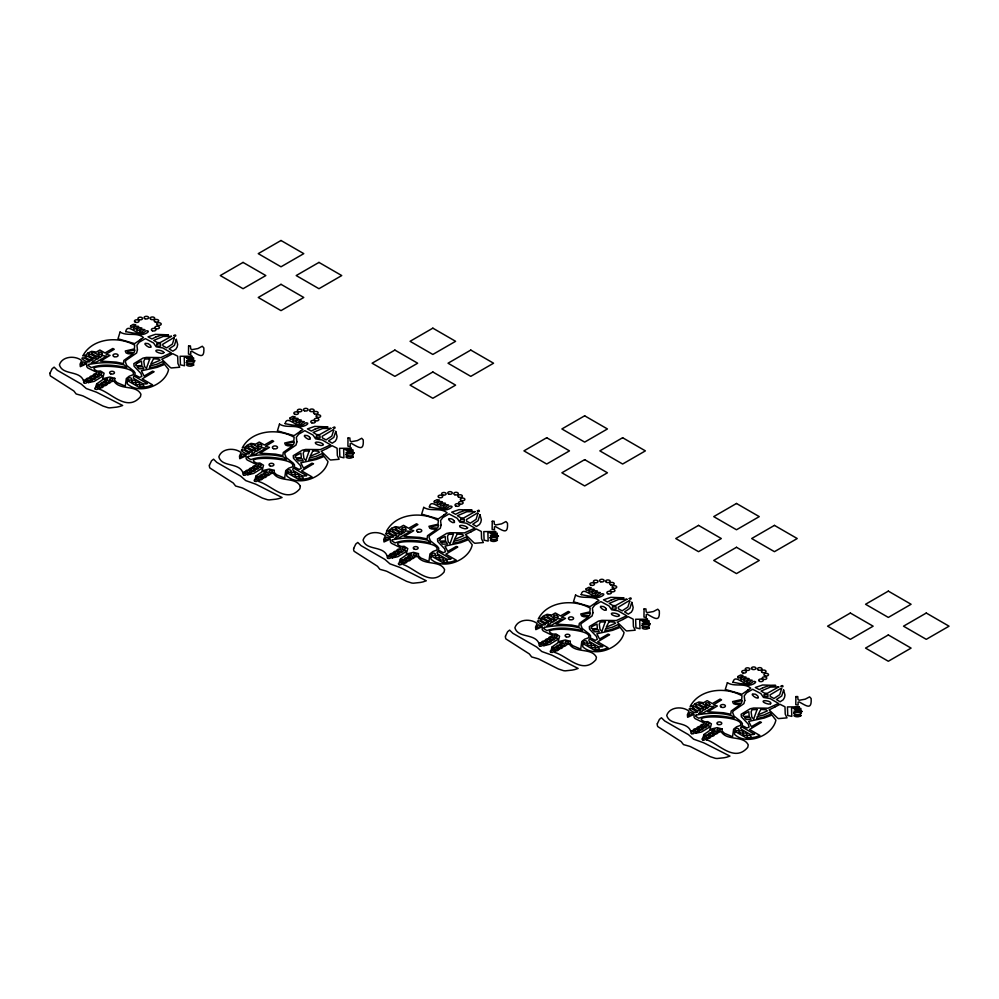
<?xml version="1.0" encoding="UTF-8"?>
<svg xmlns="http://www.w3.org/2000/svg" width="999" height="999" viewBox="0 0 999 999"><rect width="100%" height="100%" fill="white"/><g stroke="black" fill="none" stroke-linecap="round" stroke-linejoin="round"><path stroke-width="1.5" d="M390.01 530.169L386.476 531.243C395.729 513.374 422.003 511.126 438.361 520.504L438.037 524.213L428.933 526.298L429.782 528.246L431.768 529.033L436.625 529.27L427.497 535.751L427.072 538.898L419.83 537.425L404.158 536.438L413.686 530.694L409.765 529.532L417.919 524.587L416.496 523.763L408.653 528.284L403.521 525.312L399.925 527.397L395.267 526.66L391.67 528.321M245.766 446.903L242.233 447.977C251.498 430.094 277.772 427.847 294.118 437.237L293.806 440.946L284.69 443.019L285.539 444.98L287.537 445.754L292.395 446.004L283.266 452.485L282.842 455.631L275.587 454.145L259.915 453.171L269.443 447.427L265.534 446.266L273.689 441.308L272.252 440.484L264.423 445.005L259.278 442.045L255.682 444.118L251.024 443.381L247.44 445.054A7.043 4.058 0 0 0 246.254 446.078L246.216 446.153A7.418 4.283 0 0 0 245.766 446.903M88.424 382.617L88.474 382.455A3.197 1.848 0 0 0 88.349 381.63A3.222 1.861 0 0 0 92.208 379.47A3.222 1.861 0 0 0 95.966 377.272A3.222 1.861 0 0 0 99.425 375.874L100.075 375.062L102.085 375.374L101.661 376.835L94.256 381.356L88.424 382.617A3.259 1.886 0 0 0 88.349 381.63M392.07 557.929L392.132 557.767A3.197 1.848 0 0 0 392.008 556.955A3.222 1.861 0 0 0 395.866 554.782A3.222 1.861 0 0 0 399.612 552.584A3.222 1.861 0 0 0 403.084 551.186L403.733 550.374L405.744 550.686L405.319 552.147L397.914 556.668L392.07 557.929A3.259 1.886 0 0 0 392.008 556.955M695.729 733.241L695.779 733.079A3.197 1.848 0 0 0 695.666 732.267A3.222 1.861 0 0 0 699.512 730.094A3.222 1.861 0 0 0 703.271 727.896A3.222 1.861 0 0 0 706.73 726.498L707.379 725.686L709.402 725.998L708.978 727.459L701.56 731.992L695.729 733.241A3.259 1.886 0 0 0 695.666 732.267M709.814 704.582C709.165 700.973 702.135 703.633 707.442 704.957M99.675 388.186L99.563 387.899A3.222 1.861 0 0 0 103.409 385.739A3.222 1.861 0 0 0 107.168 383.529A3.222 1.861 0 0 0 110.727 381.818L113.836 381.056C119.93 390.746 136.014 384.365 140.946 394.255L140.422 396.765C127.21 412.237 111.576 393.194 99.438 389.21M706.98 738.81L706.867 738.523A3.222 1.861 0 0 0 710.726 736.363A3.222 1.861 0 0 0 714.472 734.165A3.222 1.861 0 0 0 718.031 732.442L721.153 731.68C727.235 741.37 743.318 734.989 748.251 744.879L747.727 747.389C734.515 762.874 718.88 743.818 706.743 739.834M102.46 354.008C101.798 350.224 94.868 353.084 100.125 354.333M557.942 616.982C556.967 613.186 550.362 615.983 555.606 617.307A1.798 1.036 0 0 0 558.029 617.007M140.31 339.61L140.959 339.21M299.725 431.655L300.374 431.243M443.968 514.922L444.617 514.522M595.791 602.584L596.44 602.185M747.614 690.234L748.263 689.834M88.012 353.009L91.608 351.348L96.266 352.085L99.863 350L105.007 352.972L112.837 348.451L114.261 349.275L106.106 354.22L110.027 355.382L100.499 361.126L116.171 362.1L123.426 363.586L123.851 360.439L132.979 353.958L128.109 353.721L126.124 352.934L125.275 350.986L134.378 348.901L134.703 345.192C118.344 335.814 92.07 338.062 82.817 355.931L86.351 354.857A7.418 4.283 0 0 1 86.801 354.121L86.851 354.046A7.043 4.058 0 0 1 87.962 352.984M695.329 703.633L698.913 701.972L703.571 702.709L707.18 700.624L712.312 703.596L720.142 699.075L721.578 699.899L713.423 704.844L717.332 706.006L707.804 711.75L723.476 712.737L730.731 714.21L731.156 711.063L740.284 704.582L735.426 704.345L733.428 703.558L732.579 701.61L741.695 699.525L742.007 695.816C725.661 686.438 699.387 688.686 690.122 706.555L693.656 705.494A7.418 4.283 0 0 1 694.105 704.745L694.155 704.67A7.043 4.058 0 0 1 695.267 703.608M770.604 703.746C772.851 701.136 760.739 699.225 763.498 702.172A18.194 10.502 0 0 0 765.971 703.383L768.381 704.045A3.022 1.748 0 0 0 770.604 703.746M247.764 474.812L253.671 473.401L261.089 468.881L261.513 467.407L259.49 467.107L258.841 467.919A3.222 1.861 0 0 1 255.382 469.305A3.222 1.861 0 0 1 251.623 471.516A3.222 1.861 0 0 1 247.764 473.676A3.197 1.848 0 0 1 247.764 474.812A3.259 1.886 0 0 0 247.777 473.676M543.818 645.741L549.737 644.33L557.142 639.81L557.567 638.336L555.556 638.036L554.907 638.848A3.222 1.861 0 0 1 551.448 640.247A3.222 1.861 0 0 1 547.689 642.444A3.222 1.861 0 0 1 543.831 644.605A3.259 1.886 0 0 1 543.831 645.741A3.197 1.848 0 0 0 543.831 644.605M89.173 354.133L88.549 354.258A1.336 0.774 0 0 0 88.412 354.732L89.735 356.069A31.631 18.257 0 0 0 92.657 357.792L93.244 358.079M242.183 449.875L241.458 450.099A1.336 0.774 0 0 0 241.421 450.474L242.745 451.81A31.631 18.257 0 0 0 245.654 453.534L246.241 453.821M541.371 618.993L540.709 619.155A1.336 0.774 0 0 0 540.609 619.592L541.933 620.941A31.631 18.257 0 0 0 544.842 622.664L545.429 622.951M699.687 702.909L698.975 703.134A1.336 0.774 0 0 0 698.925 703.496L700.249 704.844A31.631 18.257 0 0 0 703.171 706.568L703.758 706.855M386.413 533.141L385.751 533.304A1.336 0.774 0 0 0 385.651 533.741L386.975 535.089A31.631 18.257 0 0 0 389.897 536.813L390.484 537.1M547.864 615.247L547.165 615.446A1.336 0.774 0 0 0 547.102 615.846L548.426 617.195A31.631 18.257 0 0 0 551.336 618.918L551.923 619.193M690.072 708.453L689.372 708.653A1.336 0.774 0 0 0 689.31 709.053M85.714 380.357L85.464 380.344A3.209 1.848 0 0 0 83.529 380.631C79.421 370.042 62.5 375.574 59.416 364.797C62.275 356.044 75.237 355.382 81.656 360.514L80.07 364.123L80.332 366.67L86.738 363.698L86.738 366.633L87.8 367.969L97.003 372.44L96.329 373.564A3.222 1.861 0 0 0 93.144 375.799A3.222 1.861 0 0 0 89.635 377.997A3.222 1.861 0 0 0 85.976 380.382L85.714 380.357A3.259 1.886 0 0 0 83.479 380.619M245.105 472.377A3.259 1.886 0 0 0 242.894 472.652C238.848 462.05 221.89 467.619 218.843 456.83C221.691 448.076 234.665 447.427 241.071 452.559L239.485 456.168L239.748 458.716L246.154 455.731L246.154 458.666L247.215 460.015L256.431 464.473L255.744 465.596A3.222 1.861 0 0 0 252.56 467.832A3.222 1.861 0 0 0 249.063 470.029A3.222 1.861 0 0 0 245.392 472.427L244.88 472.377A3.197 1.848 0 0 0 242.994 472.689M541.196 643.319L540.946 643.306A3.197 1.848 0 0 0 539.06 643.618C534.902 633.029 518.006 638.548 514.897 627.759C517.757 619.005 530.719 618.356 537.137 623.488L535.551 627.097L535.814 629.645L542.22 626.66L542.22 629.595L543.281 630.943L552.484 635.401L551.81 636.525A3.222 1.861 0 0 0 548.626 638.761A3.222 1.861 0 0 0 545.117 640.958A3.222 1.861 0 0 0 541.458 643.356L541.196 643.319A3.259 1.886 0 0 0 538.961 643.581M96.728 356.318L96.766 356.331A3.084 1.786 0 0 1 97.103 356.443L99.625 356.144L94.78 352.697M93.519 358.166L93.556 358.179A3.084 1.786 0 0 1 93.894 358.291L96.428 357.992L91.583 354.545M90.235 360.065L90.272 360.077A3.084 1.786 0 0 1 90.609 360.189M87.113 361.875L87.15 361.875A3.084 1.786 0 0 1 87.487 362L90.01 361.688L85.052 358.304M256.144 448.351L256.181 448.364A3.084 1.786 0 0 1 256.518 448.489L259.053 448.176L254.208 444.73M252.947 450.212L252.984 450.212A3.084 1.786 0 0 1 253.309 450.337L255.844 450.025L250.999 446.578A7.155 4.133 0 0 0 248.601 446.128L247.902 446.366A1.336 0.774 0 0 0 247.839 446.765L249.151 448.114A31.631 18.257 0 0 0 252.073 449.837L252.66 450.124M249.663 452.11L249.7 452.11A3.084 1.786 0 0 1 250.025 452.235L252.56 451.923L247.715 448.476A7.155 4.133 0 0 0 245.317 448.027L244.643 448.226A1.336 0.774 0 0 0 244.555 448.663L245.866 450.012A31.631 18.257 0 0 0 248.788 451.735L249.375 452.01M246.528 453.908L246.566 453.921A3.084 1.786 0 0 1 246.903 454.033L249.425 453.733L244.48 450.349A4.97 2.872 0 0 0 242.183 449.837M400.387 531.63L400.424 531.643A3.084 1.786 0 0 1 400.761 531.755L403.284 531.456L398.439 528.009M397.177 533.478L397.215 533.491A3.084 1.786 0 0 1 397.552 533.603L400.075 533.304L395.229 529.857M393.893 535.377L393.931 535.389A3.084 1.786 0 0 1 394.268 535.501L396.79 535.202L391.945 531.755A7.155 4.133 0 0 0 389.548 531.306L388.886 531.505A1.336 0.774 0 0 0 388.786 531.943L390.109 533.279A31.631 18.257 0 0 0 393.019 535.002L393.606 535.289M390.759 537.187L390.796 537.2A3.084 1.786 0 0 1 391.133 537.312L393.668 537L388.711 533.616A4.97 2.872 0 0 0 386.426 533.104M552.21 619.293L552.247 619.293A3.084 1.786 0 0 1 552.584 619.417L555.107 619.105L550.262 615.659A7.155 4.133 0 0 0 547.864 615.209M549 621.141L549.038 621.153A3.084 1.786 0 0 1 549.375 621.266L551.91 620.953L547.052 617.507M545.716 623.039L545.754 623.039A3.084 1.786 0 0 1 546.091 623.164M542.594 624.837L542.632 624.85A3.084 1.786 0 0 1 542.969 624.974L545.491 624.662L540.534 621.278A4.97 2.872 0 0 0 538.249 620.766L537.524 621.028A1.336 0.774 0 0 0 537.487 621.403L538.798 622.739A31.631 18.257 0 0 0 541.72 624.462L542.307 624.75M704.033 706.942L704.07 706.955A3.084 1.786 0 0 1 704.407 707.067L706.942 706.768L702.097 703.321A7.155 4.133 0 0 0 699.7 702.871M700.836 708.791L700.873 708.803A3.084 1.786 0 0 1 701.198 708.928L703.733 708.616L698.888 705.169A7.155 4.133 0 0 0 696.49 704.72L695.766 704.982A1.336 0.774 0 0 0 695.729 705.356L697.04 706.693A31.631 18.257 0 0 0 699.962 708.428L700.549 708.703M697.552 710.689L697.589 710.701A3.084 1.786 0 0 1 697.914 710.813L700.449 710.514L695.604 707.067A7.155 4.133 0 0 0 693.206 706.618L692.482 706.88A1.336 0.774 0 0 0 692.444 707.255L693.756 708.591M694.417 712.499L694.455 712.512A3.084 1.786 0 0 1 694.792 712.624L697.314 712.324L692.369 708.928M259.553 446.378C253.996 445.017 261.501 442.395 261.875 446.041A1.798 1.036 0 0 1 259.465 446.453M403.783 529.645C398.476 528.459 405.244 525.449 406.156 529.27A1.798 1.036 0 0 1 403.696 529.732M90.734 360.239L93.132 359.815L88.287 356.443M546.091 623.164L548.626 622.852L543.768 619.405M96.441 356.231L95.854 355.944A31.631 18.257 0 0 1 92.944 354.22L91.633 352.947A1.336 0.774 0 0 1 91.658 352.51L92.383 352.272A7.155 4.133 0 0 1 94.743 352.734M86.751 361.75L86.226 361.501A31.631 18.257 0 0 1 83.329 359.765L81.993 358.429A1.336 0.774 0 0 1 82.043 358.067L82.755 357.829A4.97 2.872 0 0 1 85.015 358.341M255.794 448.239L255.269 447.989A31.631 18.257 0 0 1 252.36 446.253L251.036 444.917A1.336 0.774 0 0 1 251.074 444.543L251.798 444.318A7.155 4.133 0 0 1 254.171 444.767M400.025 531.518L399.5 531.268A31.631 18.257 0 0 1 396.603 529.532L395.292 528.259A1.336 0.774 0 0 1 395.317 527.822L396.029 527.597A7.155 4.133 0 0 1 398.401 528.046M396.89 533.391L396.303 533.116A31.631 18.257 0 0 1 393.394 531.381L392.083 530.107A1.336 0.774 0 0 1 392.108 529.67L392.819 529.445A7.155 4.133 0 0 1 395.192 529.895M548.651 621.016L548.264 620.841A31.631 18.257 0 0 1 545.217 619.043L543.893 617.694A1.336 0.774 0 0 1 543.931 617.332L544.655 617.095A7.155 4.133 0 0 1 547.015 617.544M697.265 710.601L696.665 710.326A31.631 18.257 0 0 1 693.768 708.591M694.13 712.412L693.543 712.125A31.631 18.257 0 0 1 690.634 710.401L689.36 709.203M605.706 608.204L605.019 607.567A12.787 7.38 0 0 0 603.458 606.555L600.711 606.293A2.772 1.598 0 0 0 600.536 607.292L602.01 608.766A22.502 12.987 0 0 0 604.545 610.252L606.206 610.152A4.595 2.647 0 0 0 605.656 608.229M453.883 520.554L453.196 519.917A12.787 7.38 0 0 0 451.623 518.893L448.888 518.643A2.772 1.598 0 0 0 448.713 519.63L450.187 521.116A22.502 12.987 0 0 0 452.722 522.589L454.37 522.489A4.595 2.647 0 0 0 453.821 520.566M309.653 437.275L308.953 436.638A12.787 7.38 0 0 0 307.392 435.626L304.707 435.302A2.772 1.598 0 0 0 304.47 436.363L305.956 437.837A22.502 12.987 0 0 0 308.491 439.323L310.14 439.223A4.595 2.647 0 0 0 309.59 437.3M555.107 651.011L555.044 650.873A3.222 1.861 0 0 0 558.891 648.701A3.222 1.861 0 0 0 562.649 646.503A3.222 1.861 0 0 0 566.208 644.792L569.318 644.03C575.412 653.708 591.483 647.327 596.428 657.23L595.891 659.74C582.479 675.174 567.919 656.268 554.67 652.434A3.209 1.848 0 0 0 555.107 651.011L555.157 651.161M403.284 563.361L403.209 563.211A3.222 1.861 0 0 0 407.068 561.051A3.222 1.861 0 0 0 410.826 558.853A3.222 1.861 0 0 0 414.373 557.13L417.495 556.368C423.588 566.058 439.66 559.677 444.605 569.567L444.068 572.077C430.856 587.549 415.222 568.506 403.097 564.522A3.209 1.848 0 0 0 403.284 563.361L403.334 563.498M88.249 356.481A7.155 4.133 0 0 0 85.902 355.994L85.29 356.131A1.336 0.774 0 0 0 85.127 356.618L86.451 357.967A31.631 18.257 0 0 0 89.361 359.69M102.56 354.033A1.798 1.036 0 0 1 100.05 354.408M89.186 354.096A7.155 4.133 0 0 1 91.546 354.583M99.625 388.049A3.209 1.848 0 0 1 99.326 389.348M389.585 555.669A3.259 1.886 0 0 0 387.137 555.931C383.079 545.329 366.133 550.899 363.074 540.109C365.921 531.356 378.896 530.706 385.314 535.826L383.716 539.435L383.991 541.982L390.397 539.01L390.397 541.945L391.446 543.281L400.661 547.752L399.987 548.876A3.222 1.861 0 0 0 396.803 551.111A3.222 1.861 0 0 0 393.294 553.309A3.222 1.861 0 0 0 389.622 555.694A3.197 1.848 0 0 0 387.225 555.968M389.997 530.169A7.418 4.283 0 0 1 390.447 529.433L390.509 529.358A7.043 4.058 0 0 1 391.62 528.296M541.383 618.955A7.155 4.133 0 0 1 543.731 619.442M690.072 708.416A4.97 2.872 0 0 1 692.319 708.965M709.864 704.67A1.798 1.036 0 0 1 707.354 705.044M706.93 738.673A3.209 1.848 0 0 1 706.63 739.972M690.784 731.243A3.259 1.886 0 0 1 693.244 730.981A3.222 1.861 0 0 1 696.952 728.621A3.222 1.861 0 0 1 700.449 726.423A3.222 1.861 0 0 1 703.633 724.188L704.32 723.064L695.104 718.606L694.043 717.257L694.043 714.322L687.637 717.294L687.374 714.747L688.96 711.138C682.554 706.018 669.58 706.668 666.733 715.421C669.805 726.211 686.738 720.666 690.833 731.268A3.197 1.848 0 0 1 693.318 731.031M125.712 331.643L133.267 333.067A78.309 45.217 0 0 1 135.052 333.191L138.237 333.566A3.996 2.31 0 0 1 138.861 333.741C141.508 336.626 151.436 331.406 147.352 330.794A5.557 3.209 0 0 0 146.466 330.844L146.291 330.856A1.798 1.036 0 0 0 145.792 330.969C138.386 339.161 127.897 321.403 125.712 331.643M285.127 423.688L292.695 425.112A78.309 45.217 0 0 1 294.468 425.237L297.652 425.611A3.996 2.31 0 0 1 298.289 425.786C300.849 428.696 311.064 423.389 306.768 422.839A5.557 3.209 0 0 0 305.881 422.877L305.706 422.902A1.798 1.036 0 0 0 305.207 423.014C297.839 431.181 287.375 413.549 285.152 423.588M429.37 506.955L436.925 508.379A78.309 45.217 0 0 1 438.698 508.503L441.883 508.878A3.996 2.31 0 0 1 442.52 509.053C445.079 511.963 455.307 506.668 451.011 506.106A5.557 3.209 0 0 0 450.124 506.156L449.937 506.168A1.798 1.036 0 0 0 449.45 506.281C442.045 514.473 431.531 496.703 429.37 506.955M581.193 594.617L588.748 596.041A78.309 45.217 0 0 1 590.534 596.166L593.706 596.54A3.996 2.31 0 0 1 594.343 596.715C596.99 599.6 606.917 594.368 602.834 593.768A5.557 3.209 0 0 0 601.947 593.806L601.773 593.831A1.798 1.036 0 0 0 601.273 593.943C593.868 602.135 583.354 584.365 581.193 594.617M733.016 682.267L740.584 683.691A78.309 45.217 0 0 1 742.357 683.816L745.541 684.19A3.996 2.31 0 0 1 746.178 684.365C748.8 687.25 758.815 682.042 754.657 681.418A5.557 3.209 0 0 0 753.77 681.468L753.596 681.48A1.798 1.036 0 0 0 753.096 681.593C745.704 689.785 735.189 672.015 733.016 682.267M137.45 366.933L138.824 368.831L143.744 368.743L142.645 366.72L137.45 366.933M296.865 458.978L298.251 460.864L303.159 460.776L302.06 458.766L296.865 458.978M441.108 542.245L442.482 544.143L447.39 544.055L446.303 542.032L441.108 542.245M592.931 629.907L594.305 631.805L599.213 631.705L598.126 629.695L592.931 629.907M744.755 717.557L746.141 719.455L751.048 719.367L749.949 717.344L744.755 717.557M188.586 345.966L188.486 354.096L190.809 354.47L190.759 351.598L191.758 351.248C199.338 355.382 204.533 359.677 203.833 347.927L202.285 346.241L197.927 348.551L191.983 349.638L190.709 348.901L190.434 345.916L188.586 345.966M348.014 438.012L347.902 446.141L350.237 446.503L350.174 443.631L351.186 443.281C358.753 447.427 363.948 451.723 363.249 439.96L361.7 438.274L357.355 440.596L351.398 441.67L350.125 440.946L349.85 437.962L348.014 438.012M492.245 521.278L492.132 529.408L494.468 529.782L494.405 526.91L495.417 526.56C502.984 530.694 508.191 534.989 507.492 523.239L505.944 521.553L501.585 523.863L495.629 524.95L494.355 524.213L494.093 521.228L492.245 521.278M644.068 608.94L643.968 617.07L646.291 617.432L646.241 614.572L647.24 614.223C654.82 618.356 660.014 622.652 659.315 610.889L657.767 609.203L653.408 611.525L647.464 612.599L646.191 611.875L645.916 608.891L644.068 608.94M795.903 696.59L795.791 704.72L798.126 705.094L798.064 702.222L799.075 701.872C806.643 706.006 811.837 710.301 811.138 698.551L809.59 696.865L805.244 699.175L799.287 700.262L798.014 699.525L797.739 696.553L795.903 696.59M137.45 349.825L136.601 352.997L126.124 360.277L125.275 361.738L126.761 365.534L133.741 371.029L135.127 372.927L134.803 374.825L139.673 377.385L141.796 376.411L140.946 373.476L134.066 366.196L133.854 363.636L142.957 358.129L146.341 357.405L160.851 357.58L171.229 352.809L162.762 347.927L156.194 346.828L153.546 342.969L145.392 338.636L139.248 342.182L136.925 345.229L137.45 349.825M296.865 441.858L296.029 445.042L285.539 452.31L284.69 453.783L286.176 457.567L293.169 463.074L294.543 464.96L294.218 466.858L299.088 469.43L301.211 468.444L300.362 465.509L293.481 458.241L293.269 455.669L302.372 450.174L305.769 449.438L320.267 449.625L330.644 444.855L322.178 439.96L315.609 438.861L312.962 435.015L304.807 430.669L298.676 434.215L296.341 437.275L296.865 441.858M441.108 525.137L440.259 528.309L429.782 535.589L428.933 537.05L430.407 540.846L437.4 546.341L438.773 548.239L438.461 550.137L443.331 552.697L445.442 551.723L444.605 548.788L437.712 541.52L437.512 538.948L446.615 533.441L450 532.717L464.51 532.892L474.875 528.134L466.408 523.239L459.84 522.14L457.205 518.281L449.051 513.948L442.907 517.494L440.571 520.554L441.108 525.137M592.931 612.787L592.082 615.971L581.605 623.239L580.756 624.712L582.242 628.496L589.223 634.003L590.609 635.901L590.284 637.787L595.154 640.359L597.277 639.385L596.428 636.45L589.547 629.17L589.335 626.598L598.438 621.103L601.823 620.367L616.333 620.554L626.71 615.784L618.231 610.889L611.675 609.79L609.028 605.943L600.874 601.598L594.73 605.144L592.407 608.204L592.931 612.787M744.755 700.449L743.918 703.621L733.428 710.901L732.579 712.362L734.065 716.158L741.058 721.653L742.432 723.551L742.107 725.449L746.977 728.009L749.1 727.035L748.251 724.1L741.37 716.832L741.158 714.26L750.261 708.753L753.658 708.029L768.156 708.204L778.533 703.446L770.067 698.551L763.498 697.452L760.851 693.593L752.697 689.26L746.565 692.806L744.23 695.866L744.755 700.449M173.776 335.589C176.199 337.962 176.673 333.316 173.789 335.539M333.204 427.634C335.951 429.995 335.452 425.262 333.204 427.634M477.435 510.901C480.207 513.224 479.82 508.553 477.447 510.851M629.258 598.563C631.868 600.936 631.855 596.178 629.258 598.563M781.093 686.213C783.703 688.561 783.553 684.003 781.118 686.126M114.81 378.309L114.773 380.382L117.12 382.667L125.237 386.113L126.311 378.571L129.196 376.223L133.242 374.725L133.367 373.676C134.678 365.06 81.768 363.886 96.641 370.766A1.823 1.049 0 0 0 98.152 371.104L98.864 371.116A20.991 12.113 0 0 0 100.449 370.966L104.096 373.226L102.622 378.733L109.815 377.023L114.81 378.309M274.226 470.354L274.188 472.415L276.536 474.7L284.653 478.146L285.726 470.604L288.624 468.256L292.657 466.77L292.782 465.721C294.106 457.092 241.196 455.919 256.056 462.812A1.823 1.049 0 0 0 257.58 463.149L258.279 463.161A20.991 12.113 0 0 0 259.877 462.999L263.524 465.272L262.038 470.766L269.231 469.055L274.226 470.354M418.456 553.621L418.431 555.694L420.779 557.979L428.896 561.426L429.97 553.883L432.854 551.535L436.888 550.037L437.025 548.988C438.336 540.372 385.427 539.198 400.299 546.078A1.823 1.049 0 0 0 401.81 546.416L402.522 546.428A20.991 12.113 0 0 0 404.108 546.278L407.754 548.538L406.268 554.045L413.474 552.335L418.456 553.621M570.292 641.283L570.254 643.356L572.602 645.629L580.719 649.075L581.793 641.545L584.677 639.198L588.711 637.699L588.848 636.65C590.159 628.021 537.25 626.848 552.122 633.741A1.823 1.049 0 0 0 553.633 634.078L554.345 634.09A20.991 12.113 0 0 0 555.931 633.94L559.577 636.201L558.104 641.708L565.297 639.984L570.292 641.283M722.115 728.933L722.077 731.006L724.425 733.291L732.542 736.738L733.616 729.195L736.513 726.847L740.546 725.349L740.684 724.3C741.995 715.684 689.085 714.51 703.945 721.39A1.823 1.049 0 0 0 705.469 721.728L706.168 721.74A20.991 12.113 0 0 0 707.767 721.59L711.413 723.863L709.927 729.357L717.12 727.647L722.115 728.933M193.719 364.985C188.911 368.619 180.532 362.45 193.719 364.985M353.147 457.018C348.326 460.651 339.947 454.483 353.147 457.018M497.377 540.297C492.569 543.931 484.178 537.762 497.377 540.297M649.2 627.946C644.392 631.58 636.013 625.411 649.2 627.946M801.036 715.609C796.215 719.243 787.836 713.074 801.036 715.609M174.301 338.087L172.39 344.068L166.671 347.864L162.962 345.841L162.762 344.255L173.764 337.65L174.301 338.087M176.311 339.373L174.4 345.354L169.106 348.901L172.815 351.161L175.886 349.151L177.16 346.953L177.685 344.443L176.311 339.373M333.716 430.119L331.805 436.113L326.086 439.897L322.39 437.887L322.178 436.301L333.191 429.695L333.716 430.119M335.726 431.406L333.816 437.4L328.521 440.946L332.23 443.206L335.302 441.183L336.576 438.986L337.1 436.476L335.726 431.406M477.947 513.399L476.048 519.393L470.329 523.176L466.62 521.153L466.408 519.567L477.422 512.974L477.947 513.399M479.957 514.685L478.059 520.666L472.764 524.213L476.473 526.473L479.532 524.463L480.806 522.265L481.343 519.755L479.957 514.685M629.782 601.048L627.872 607.042L622.152 610.839L618.443 608.816L618.231 607.23L629.245 600.624L629.782 601.048M631.793 602.335L629.882 608.329L624.587 611.875L628.296 614.135L631.368 612.112L632.642 609.914L633.166 607.404L631.793 602.335M781.605 688.711L779.695 694.705L773.975 698.488L770.279 696.478L770.067 694.879L781.081 688.286L781.605 688.711M783.616 689.997L781.705 695.978L776.41 699.525L780.119 701.785L783.191 699.775L784.465 697.577L784.989 695.067L783.616 689.997M50.012 373.139L49.962 373.514A12.625 7.293 0 0 0 50.474 375.974L73.739 390.896A17.283 9.978 0 0 1 74.738 392.132L76.186 393.981L81.568 395.479A20.904 12.063 0 0 1 83.292 396.066L102.959 406.031L107.967 407.679A8.616 4.97 0 0 0 109.865 407.867L116.583 407.155A50.25 29.008 0 0 0 119.393 406.568L122.64 405.469L98.539 393.219A38.811 22.403 0 0 0 96.004 392.02L86.301 388.549L82.642 385.327A24.176 13.961 0 0 0 81.019 383.953L57.355 370.317L54.121 367.145L52.123 368.756L50.012 373.139M209.428 465.172L209.39 465.546A12.625 7.293 0 0 0 209.902 468.007L233.154 482.929A17.283 9.978 0 0 1 234.153 484.178L235.614 486.014L240.996 487.524A20.904 12.063 0 0 1 242.707 488.099L262.375 498.064L267.382 499.712A8.616 4.97 0 0 0 269.28 499.912L275.999 499.188A50.25 29.008 0 0 0 278.821 498.601L282.055 497.514L257.954 485.264A38.811 22.403 0 0 0 255.419 484.053L245.729 480.594L242.058 477.36A24.176 13.961 0 0 0 240.434 475.986L216.771 462.362L213.549 459.178L211.538 460.801L209.428 465.172M353.671 548.451L353.621 548.826A12.625 7.293 0 0 0 354.133 551.286L377.397 566.208A17.283 9.978 0 0 1 378.396 567.457L379.845 569.293L385.227 570.791A20.904 12.063 0 0 1 386.95 571.378L406.605 581.343L411.613 582.991A8.616 4.97 0 0 0 413.524 583.179L420.242 582.467A50.25 29.008 0 0 0 423.052 581.88L426.298 580.781L402.197 568.531A38.811 22.403 0 0 0 399.662 567.332L389.96 563.861L386.288 560.639A24.176 13.961 0 0 0 384.665 559.265L361.001 545.629L357.779 542.457L355.769 544.068L353.671 548.451M505.494 636.101L505.444 636.475A12.625 7.293 0 0 0 505.956 638.935L529.22 653.858A17.283 9.978 0 0 1 530.219 655.107L531.668 656.942L537.05 658.453A20.904 12.063 0 0 1 538.773 659.028L558.429 668.993L563.448 670.641A8.616 4.97 0 0 0 565.347 670.841L572.065 670.117A50.25 29.008 0 0 0 574.875 669.53L578.121 668.443L554.02 656.193A38.811 22.403 0 0 0 551.485 654.982L541.783 651.523L538.124 648.289A24.176 13.961 0 0 0 536.5 646.915L512.837 633.291L509.602 630.107L507.604 631.73L505.494 636.101M657.317 723.763L657.28 724.138A12.625 7.293 0 0 0 657.792 726.598L681.043 741.52A17.283 9.978 0 0 1 682.042 742.769L683.503 744.605L688.885 746.103A20.904 12.063 0 0 1 690.596 746.69L710.264 756.655L715.272 758.303A8.616 4.97 0 0 0 717.182 758.491L723.888 757.779A50.25 29.008 0 0 0 726.71 757.192L729.944 756.106L705.843 743.843A38.811 22.403 0 0 0 703.308 742.644L693.618 739.173L689.947 735.951A24.176 13.961 0 0 0 688.323 734.577L664.66 720.941L661.438 717.769L659.427 719.38L657.317 723.763M98.302 357.754L98.177 358.803L94.992 359.902L94.843 360.976L92.457 361.613L91.396 363.211L95.317 362.662L106.643 356.119L101.985 355.632L100.287 357.58L98.302 357.754M257.73 449.8L257.592 450.849L254.408 451.948L254.258 453.009L251.873 453.658L250.811 455.244L254.733 454.695L266.059 448.151L261.401 447.664L259.703 449.625L257.73 449.8M401.96 533.066L401.823 534.115L398.651 535.214L398.489 536.288L396.103 536.925L395.055 538.523L398.963 537.974L410.302 531.431L405.631 530.944L403.946 532.892L401.96 533.066M553.783 620.729L553.658 621.778L550.474 622.877L550.312 623.95L547.939 624.587L546.878 626.173L550.799 625.624L562.125 619.08L557.467 618.593L555.769 620.554L553.783 620.729M705.619 708.378L705.481 709.427L702.297 710.526L702.147 711.6L699.762 712.237L698.701 713.835L702.622 713.286L713.948 706.743L709.29 706.256L707.592 708.204L705.619 708.378M127.26 381.805L127.285 383.803C139.498 395.354 165.459 385.04 168.581 369.505L164.66 364.423L157.043 367.357L141.371 370.791L144.081 376.061L152.597 371.153L154.096 371.753L142.22 378.858L152.572 384.84L148.227 386.413L140.022 387.849L127.472 380.607L127.26 381.805M286.688 473.838L286.701 475.849C298.926 487.387 324.887 477.085 327.997 461.538L324.076 456.468L316.458 459.403L300.786 462.824L303.509 468.106L312.013 463.186L313.511 463.786L301.636 470.891L312 476.873L307.655 478.459L299.438 479.882L286.888 472.639L286.688 473.838M430.919 557.117L430.944 559.115C443.156 570.666 469.118 560.364 472.227 544.817L468.319 539.747L460.689 542.682L445.017 546.103L447.739 551.373L456.243 546.465L457.754 547.065L445.866 554.17L456.231 560.152L451.885 561.725L443.668 563.161L431.131 555.919L430.919 557.117M582.742 644.767L582.767 646.778C594.979 658.316 620.941 648.014 624.063 632.467L620.142 627.397L612.524 630.332L596.853 633.753L599.562 639.035L608.079 634.128L609.577 634.727L597.702 641.82L608.054 647.802L603.708 649.387L595.504 650.811L582.954 643.568L582.742 644.767M734.577 732.429L734.59 734.427C746.815 745.978 772.776 735.676 775.886 720.129L771.965 715.059L764.347 717.994L748.676 721.415L751.398 726.685L759.902 721.778L761.4 722.377L749.525 729.482L759.889 735.464L755.544 737.037L747.327 738.473L734.777 731.231L734.577 732.429M163.973 352.522L163.299 353.122A3.022 1.748 0 0 1 161.076 353.421L158.666 352.759A18.194 10.502 0 0 1 156.194 351.548C153.921 348.813 163.037 350.249 163.973 352.522M323.389 444.555L322.714 445.167A3.022 1.748 0 0 1 320.492 445.467L318.082 444.805A18.194 10.502 0 0 1 315.622 443.581C313.361 440.821 322.49 442.32 323.389 444.555M467.619 527.834L466.958 528.434A3.022 1.748 0 0 1 464.735 528.733L462.312 528.071A18.194 10.502 0 0 1 459.852 526.86C457.729 524.038 466.733 525.661 467.619 527.834M619.442 615.484L618.781 616.096A3.022 1.748 0 0 1 616.558 616.395L614.148 615.734A18.194 10.502 0 0 1 611.675 614.51C609.427 611.75 618.556 613.249 619.442 615.484M541.795 617.931L538.299 618.905C547.552 601.023 573.826 598.776 590.184 608.166L589.86 611.875L580.756 613.948L581.605 615.908L583.591 616.683L588.461 616.932L579.333 623.413L578.896 626.56L571.653 625.074L555.981 624.1L565.509 618.356L561.588 617.195L569.742 612.237L568.319 611.413L560.489 615.933L555.344 612.974L551.748 615.047L547.09 614.323L543.493 615.983A7.043 4.058 0 0 0 542.32 617.007A7.418 4.283 0 0 0 541.82 617.832L541.795 617.931M127.61 351.286L127.71 352.635L133.966 352.697L135.015 350L127.61 351.286M287.025 443.331L287.125 444.667L293.381 444.742L294.43 442.045L287.025 443.331M431.268 526.598L431.368 527.947L437.612 528.009L438.673 525.312L431.268 526.598M583.091 614.26L583.191 615.596L589.447 615.671L590.496 612.974L583.091 614.26M734.914 701.91L735.014 703.259L741.27 703.321L742.319 700.624L734.914 701.91M81.868 363.574L81.543 365.222L85.889 362.962L82.817 361.8L81.868 363.574M130.682 325.861L130.469 326.96L131.631 327.51L135.652 324.7L133.217 324.388L130.682 325.861M133.691 327.597L133.479 328.696L134.64 329.245L138.661 326.436L136.226 326.136L133.691 327.597M136.826 329.133L136.613 330.232L137.775 330.781L141.808 327.972L139.373 327.66L136.826 329.133M139.885 330.806L139.673 331.905L140.834 332.455L144.855 329.645L142.42 329.333L139.885 330.806M241.283 455.606L240.971 457.267L245.304 455.007L242.233 453.846L241.283 455.606M290.097 417.894L289.885 418.993L291.046 419.543L295.067 416.733L292.632 416.433L290.097 417.894M293.107 419.642L292.894 420.741L294.068 421.291L298.089 418.481L295.654 418.169L293.107 419.642M296.241 421.166L296.029 422.265L297.202 422.814L301.223 420.005L298.788 419.705L296.241 421.166M299.3 422.839L299.088 423.938L300.249 424.488L304.283 421.678L301.835 421.378L299.3 422.839M385.527 538.886L385.202 540.534L389.548 538.274L386.476 537.112L385.527 538.886M434.328 501.173L434.115 502.272L435.277 502.822L439.31 500.012L436.875 499.7L434.328 501.173M437.35 502.909L437.137 504.008L438.299 504.557L442.32 501.748L439.885 501.448L437.35 502.909M440.484 504.445L440.272 505.544L441.433 506.093L445.454 503.284L443.019 502.972L440.484 504.445M443.531 506.118L443.319 507.217L444.493 507.767L448.514 504.957L446.078 504.645L443.531 506.118M537.35 626.548L537.025 628.196L541.371 625.936L538.299 624.775L537.35 626.548M586.151 588.823L585.951 589.922L587.112 590.471L591.133 587.662L588.698 587.362L586.151 588.823M589.173 590.571L588.96 591.67L590.122 592.22L594.143 589.41L591.708 589.098L589.173 590.571M592.307 592.095L592.095 593.206L593.256 593.756L597.29 590.933L594.855 590.634L592.307 592.095M595.367 593.768L595.154 594.867L596.316 595.416L600.337 592.607L597.902 592.307L595.367 593.768M689.173 714.198L688.86 715.846L693.194 713.586L690.122 712.424L689.173 714.198M737.986 676.485L737.774 677.584L738.935 678.134L742.956 675.324L740.521 675.012L737.986 676.485M740.996 678.221L740.783 679.32L741.957 679.869L745.978 677.06L743.543 676.76L740.996 678.221M744.13 679.757L743.918 680.856L745.092 681.405L749.113 678.596L746.678 678.284L744.13 679.757M747.19 681.43L746.977 682.529L748.139 683.079L752.172 680.269L749.737 679.957L747.19 681.43M300.362 486.301L299.837 488.798C286.426 504.245 271.865 485.339 258.616 481.506A3.209 1.848 0 0 0 258.978 479.945A3.222 1.861 0 0 0 262.837 477.772A3.222 1.861 0 0 0 266.583 475.574A3.222 1.861 0 0 0 270.142 473.863L273.264 473.089C279.345 482.779 295.429 476.398 300.362 486.301M157.043 343.893L156.618 345.604L157.68 346.216L160.639 345.966L160.602 343.906L157.043 343.893M316.458 435.926L316.034 437.637L320.055 438.012L320.03 435.951L316.458 435.926M460.689 519.205L460.264 520.916L461.326 521.528L464.298 521.278L464.26 519.218L460.689 519.205M612.524 606.855L612.1 608.566L613.149 609.178L616.121 608.94L616.083 606.88L612.524 606.855M764.347 694.517L763.923 696.228L767.944 696.59L767.919 694.53L764.347 694.517M120.067 332.055L117.994 338.811L134.615 343.631L143.481 337.537C136.801 331.855 127.073 336.601 120.067 332.055M279.495 424.088L277.422 430.856L294.043 435.664L302.909 429.57C296.216 423.888 286.488 428.646 279.495 424.088M423.726 507.367L421.653 514.123L438.274 518.943L447.14 512.849C440.459 507.167 430.731 511.913 423.726 507.367M575.549 595.017L573.476 601.785L590.097 606.605L598.963 600.499C592.282 594.817 582.554 599.575 575.549 595.017M727.384 682.679L725.311 689.435L741.932 694.255L750.798 688.161C744.118 682.467 734.39 687.212 727.384 682.679M186.9 358.191L188.074 359.003L193.669 358.928C194.768 356.393 188.499 358.092 187.213 357.767L186.9 358.191M346.316 450.237L347.49 451.048L353.097 450.961C354.183 448.439 347.914 450.124 346.628 449.8L346.316 450.237M490.546 533.503L491.733 534.315L497.327 534.24C498.414 531.705 492.157 533.404 490.871 533.079L490.546 533.503M642.382 621.166L643.556 621.977L649.15 621.902C650.249 619.368 643.98 621.053 642.694 620.741L642.382 621.166M794.205 708.815L795.379 709.627L800.986 709.552C802.072 707.03 795.803 708.716 794.517 708.391L794.205 708.815M149.75 358.916L146.378 368.456L144.543 366.508L143.806 361.313L144.755 359.053L149.75 358.916M150.125 365.909L149.388 367.969L155.832 366.608L163.948 363.386L162.4 361.675L156.706 364.323L150.125 365.909M309.166 450.961L305.806 460.502L303.958 458.541L303.221 453.346L304.171 451.086L309.166 450.961M309.54 457.942L308.803 460.015L315.247 458.653L323.364 455.419L321.828 453.721L316.134 456.356L309.54 457.942M453.409 534.228L450.037 543.768L448.201 541.82L447.452 536.625L448.414 534.365L453.409 534.228M453.771 541.221L453.047 543.281L459.49 541.92L467.607 538.698L466.058 537L460.364 539.635L453.771 541.221M605.232 621.89L601.86 631.43L600.024 629.482L599.288 624.275L600.237 622.015L605.232 621.89M605.606 628.87L604.87 630.943L611.313 629.582L619.43 626.361L617.882 624.65L612.187 627.285L605.606 628.87M757.055 709.54L753.696 719.08L751.847 717.132L751.111 711.937L752.06 709.677L757.055 709.54M757.429 716.533L756.693 718.593L763.136 717.232L771.253 714.01L769.717 712.312L764.023 714.947L757.429 716.533M150.724 347.177L149.063 347.277A22.502 12.987 0 0 1 146.541 345.791L145.067 344.318A2.772 1.598 0 0 1 145.23 343.319L147.977 343.581A12.787 7.38 0 0 1 149.538 344.605L150.237 345.229A4.595 2.647 0 0 1 150.762 347.19M758.029 697.801L756.368 697.901A22.502 12.987 0 0 1 753.845 696.415L752.372 694.942A2.772 1.598 0 0 1 752.534 693.955L755.281 694.205A12.787 7.38 0 0 1 756.842 695.229L757.542 695.866A4.595 2.647 0 0 1 758.066 697.814M153.546 358.753L150.699 364.26L160.015 360.302L158.853 359.141L153.546 358.753M312.962 450.799L310.115 456.293L319.43 452.335L318.269 451.186L312.962 450.799M457.205 534.065L454.358 539.572L463.661 535.614L462.512 534.453L457.205 534.065M609.028 621.728L606.181 627.222L615.496 623.276L614.335 622.115L609.028 621.728M760.851 709.377L758.004 714.884L767.319 710.926L766.158 709.765L760.851 709.377M88.849 364.423L88.262 365.572L91.396 367.607C102.785 363.436 115.185 365.297 126.773 367.545L124.525 365.097C112.899 361.7 100.637 362.25 88.849 364.423M248.276 456.468L247.677 457.617L250.811 459.652C262.2 455.482 274.613 457.33 286.201 459.59L283.941 457.142C272.315 453.746 260.065 454.295 248.276 456.468M392.507 539.747L391.908 540.884L395.055 542.919C406.431 538.748 418.843 540.609 430.432 542.857L428.171 540.409C416.546 537.012 404.295 537.574 392.507 539.747M544.33 627.397L543.731 628.546L546.878 630.581C558.266 626.41 570.666 628.271 582.255 630.519L579.994 628.071C568.381 624.675 556.118 625.224 544.33 627.397M696.166 715.059L695.566 716.196L698.701 718.231C710.089 714.06 722.502 715.921 734.09 718.169L731.83 715.721C720.204 712.324 707.954 712.886 696.166 715.059M186.388 362.475C189.061 367.108 201.973 360.152 186.788 362.162L186.388 362.475M345.804 454.508C349.163 459.203 360.726 452.285 346.203 454.208L345.804 454.508M490.034 537.787C493.394 542.469 504.97 535.564 490.447 537.474L490.034 537.787M641.87 625.449C644.542 630.069 657.454 623.126 642.27 625.137L641.87 625.449M793.693 713.099C796.378 717.732 809.29 710.789 794.093 712.799L793.693 713.099M136.713 363.449L135.552 365.097L136.813 365.834L141.895 365.584L141.496 361.076L136.713 363.449M296.129 455.494L294.967 457.142L296.241 457.879L301.311 457.629L300.911 453.121L296.129 455.494M440.359 538.761L439.198 540.409L440.472 541.146L445.554 540.909L445.154 536.388L440.359 538.761M592.195 626.423L591.021 628.071L592.295 628.808L597.377 628.558L596.977 624.05L592.195 626.423M744.018 714.073L742.856 715.721L744.13 716.458L749.2 716.221L748.8 711.7L744.018 714.073M194.768 360.864L187.3 361.251L186.688 360.514L193.456 360.027L194.768 360.864M354.183 452.909L346.715 453.296L346.104 452.559L352.884 452.072L354.183 452.909M498.426 536.176L490.946 536.563L490.334 535.826L497.115 535.339L498.426 536.176M650.249 623.838L642.782 624.225L642.17 623.488L648.938 623.001L650.249 623.838M802.072 711.488L794.605 711.875L793.993 711.138L800.773 710.651L802.072 711.488M96.691 383.866L95.754 386.65L97.178 386.65A3.222 1.861 0 0 1 100.849 384.253A3.222 1.861 0 0 1 104.358 382.055A3.222 1.861 0 0 1 107.455 379.82L107.492 378.609L102.622 379.707L96.691 383.866M256.106 475.911L255.17 478.696L256.593 478.683A3.222 1.861 0 0 1 260.264 476.298A3.222 1.861 0 0 1 263.773 474.1A3.222 1.861 0 0 1 266.87 471.865L266.908 470.654L262.038 471.753L256.106 475.911M400.349 559.178L399.413 561.962L400.836 561.962A3.222 1.861 0 0 1 404.508 559.565A3.222 1.861 0 0 1 408.004 557.367A3.222 1.861 0 0 1 411.101 555.132L411.138 553.921L406.268 555.019L400.349 559.178M552.172 646.84L551.236 649.625L552.659 649.612A3.222 1.861 0 0 1 556.331 647.227A3.222 1.861 0 0 1 559.84 645.029A3.222 1.861 0 0 1 562.937 642.794L562.974 641.583L558.104 642.682L552.172 646.84M703.995 734.49L703.059 737.274L704.482 737.274A3.222 1.861 0 0 1 708.154 734.877A3.222 1.861 0 0 1 711.663 732.692A3.222 1.861 0 0 1 714.76 730.456L714.797 729.233L709.927 730.331L703.995 734.49M191.983 356.243L184.228 357.592L184.503 365.759L180.432 364.86L180.145 356.281L191.983 356.243M351.398 448.276L343.644 449.625L343.918 457.804L339.86 456.893L339.56 448.326L351.398 448.276M495.629 531.555L487.887 532.904L488.161 541.071L484.09 540.172L483.803 531.593L495.629 531.555M647.464 619.205L639.71 620.554L639.984 628.733L635.913 627.822L635.626 619.255L647.464 619.205M799.287 706.867L791.533 708.216L791.807 716.383L787.749 715.484L787.449 706.917L799.287 706.867M243.057 262.412L220.28 275.562L243.057 288.711L265.834 275.562L243.057 262.412M281.006 240.497L258.242 253.646L281.006 266.795L303.783 253.646L281.006 240.497M171.441 336.313L160.002 342.669L157.255 342.545L153.759 340.409L163.174 336.438L171.441 336.313M281.006 284.328L258.242 297.477L281.006 310.627L303.783 297.477L281.006 284.328M318.968 262.412L296.191 275.562L318.968 288.711L341.745 275.562L318.968 262.412M167.42 356.481L161.801 359.228L170.167 367.357L171.229 367.969L179.695 367.245L177.922 363.474L177.685 356.181L172.715 353.671L167.42 356.481M394.88 350.075L372.103 363.211L394.88 376.361L417.657 363.211L394.88 350.075M432.842 328.159L410.065 341.308L432.842 354.445L455.606 341.308L432.842 328.159M330.856 428.346L319.418 434.702L316.671 434.59L313.174 432.442L322.602 428.471L330.856 428.346M432.842 371.978L410.065 385.127L432.842 398.276L455.606 385.127L432.842 371.978M470.791 350.075L448.027 363.211L470.791 376.361L493.568 363.211L470.791 350.075M326.835 448.526L321.216 451.273L329.583 459.403L330.644 460.015L339.111 459.278L337.337 455.519L337.1 448.214L332.13 445.704L326.835 448.526M546.703 437.724L523.938 450.874L546.703 464.023L569.48 450.874L546.703 437.724M584.665 415.809L561.888 428.958L584.665 442.107L607.442 428.958L584.665 415.809M475.087 511.625L463.661 517.981L460.901 517.857L457.405 515.721L466.833 511.75L475.087 511.625M584.665 459.64L561.888 472.789L584.665 485.939L607.442 472.789L584.665 459.64M622.627 437.724L599.85 450.874L622.627 464.023L645.391 450.874L622.627 437.724M471.066 531.793L465.459 534.54L473.826 542.682L474.875 543.281L483.354 542.557L481.568 538.786L481.343 531.493L476.361 528.983L471.066 531.793M698.538 525.387L675.761 538.536L698.538 551.673L721.315 538.536L698.538 525.387M736.488 503.471L713.723 516.62L736.488 529.77L759.265 516.62L736.488 503.471M626.922 599.275L615.484 605.631L612.737 605.519L609.24 603.371L618.656 599.4L626.922 599.275M736.488 547.29L713.723 560.439L736.488 573.588L759.265 560.439L736.488 547.29M774.45 525.387L751.673 538.536L774.45 551.673L797.227 538.536L774.45 525.387M622.901 619.455L617.282 622.202L625.649 630.332L626.71 630.943L635.177 630.207L633.403 626.448L633.166 619.143L628.184 616.645L622.901 619.455M850.361 613.036L827.584 626.186L850.361 639.335L873.138 626.186L850.361 613.036M888.323 591.121L865.546 604.27L888.323 617.419L911.088 604.27L888.323 591.121M778.745 686.937L767.307 693.294L764.56 693.169L761.063 691.033L770.491 687.062L778.745 686.937M888.323 634.952L865.546 648.101L888.323 661.251L911.088 648.101L888.323 634.952M926.273 613.036L903.508 626.186L926.273 639.335L949.05 626.186L926.273 613.036M774.725 707.105L769.105 709.864L777.472 717.994L778.533 718.606L787 717.869L785.226 714.098L784.989 706.805L780.019 704.295L774.725 707.105M155.557 337.163L151.96 338.998L148.039 336.863L155.345 334.353L168.469 334.84L160.951 335.277L155.557 337.163M314.972 429.208L311.376 431.044L307.455 428.896L314.76 426.398L327.897 426.885L320.379 427.31L314.972 429.208M459.215 512.475L455.606 514.31L451.698 512.175L459.003 509.665L472.127 510.152L464.61 510.589L459.215 512.475M611.038 600.137L607.442 601.972L603.521 599.825L610.826 597.327L623.95 597.814L616.433 598.239L611.038 600.137M762.861 687.787L759.265 689.622L755.344 687.487L762.649 684.977L775.786 685.464L768.268 685.901L762.861 687.787M147.19 383.566L134.066 375.986A4.283 2.473 0 0 0 134.203 378.746L142.395 383.479A4.283 2.473 0 0 0 147.19 383.566M306.606 475.599L293.481 468.019A4.283 2.473 0 0 0 293.619 470.791L301.81 475.524A4.283 2.473 0 0 0 306.606 475.599M450.849 558.878L437.712 551.298A4.283 2.473 0 0 0 437.862 554.07L446.041 558.791A4.283 2.473 0 0 0 450.849 558.878M602.672 646.528L589.547 638.948A4.283 2.473 0 0 0 589.685 641.72L597.877 646.453A4.283 2.473 0 0 0 602.672 646.528M754.495 734.19L741.37 726.61A4.283 2.473 0 0 0 741.508 729.382L749.7 734.103A4.283 2.473 0 0 0 754.495 734.19M114.086 356.618A2.585 1.498 0 0 0 118.119 355.494A2.585 1.498 0 0 0 114.41 354.033A2.585 1.498 0 0 0 114.086 356.618M110.677 373.851A2.435 1.411 0 0 0 114.473 372.777A2.435 1.411 0 0 0 110.976 371.416A2.435 1.411 0 0 0 110.677 373.851M106.543 382.505A1.723 0.987 0 0 0 109.228 381.755A1.723 0.987 0 0 0 106.756 380.794A1.723 0.987 0 0 0 106.543 382.505M91.945 378.509A1.723 0.987 0 0 0 94.53 377.647A1.723 0.987 0 0 0 91.945 376.785A1.723 0.987 0 0 0 91.945 378.509M128.646 380.02A2.085 1.199 0 0 0 131.768 378.983A2.085 1.199 0 0 0 128.646 377.934A2.085 1.199 0 0 0 128.646 380.02M132.705 382.367A2.085 1.199 0 0 0 135.827 381.331A2.085 1.199 0 0 0 132.705 380.282A2.085 1.199 0 0 0 132.705 382.367M136.488 384.578A2.085 1.199 0 0 0 139.723 383.666A2.085 1.199 0 0 0 136.738 382.492A2.085 1.199 0 0 0 136.488 384.578M140.547 386.913A2.085 1.199 0 0 0 143.794 386.014A2.085 1.199 0 0 0 140.809 384.84A2.085 1.199 0 0 0 140.547 386.913M139.073 319.655A2.31 1.336 0 0 0 142.532 318.494A2.31 1.336 0 0 0 139.073 317.345A2.31 1.336 0 0 0 139.073 319.655M145.067 318.743A2.31 1.336 0 0 0 148.664 317.732A2.31 1.336 0 0 0 145.355 316.446A2.31 1.336 0 0 0 145.067 318.743M151.111 319.418A2.31 1.336 0 0 0 154.708 318.406A2.31 1.336 0 0 0 151.386 317.108A2.31 1.336 0 0 0 151.111 319.418M155.132 321.865A2.31 1.336 0 0 0 158.716 320.854A2.31 1.336 0 0 0 155.407 319.568A2.31 1.336 0 0 0 155.132 321.865M157.642 325.162A2.31 1.336 0 0 0 161.226 324.163A2.31 1.336 0 0 0 157.917 322.864A2.31 1.336 0 0 0 157.642 325.162M155.869 328.646A2.31 1.336 0 0 0 159.465 327.635A2.31 1.336 0 0 0 156.156 326.348A2.31 1.336 0 0 0 155.869 328.646M152.372 330.781A2.31 1.336 0 0 0 155.969 329.782A2.31 1.336 0 0 0 152.66 328.484A2.31 1.336 0 0 0 152.372 330.781M135.439 322.227A2.31 1.336 0 0 0 139.023 321.216A2.31 1.336 0 0 0 135.714 319.93A2.31 1.336 0 0 0 135.439 322.227M84.316 383.017A1.723 0.987 0 0 0 86.988 382.267A1.723 0.987 0 0 0 84.528 381.306A1.723 0.987 0 0 0 84.316 383.017M88.187 380.681A1.723 0.987 0 0 0 90.759 379.82A1.723 0.987 0 0 0 88.187 378.958A1.723 0.987 0 0 0 88.187 380.681M95.342 376.248A1.723 0.987 0 0 0 98.014 375.487A1.723 0.987 0 0 0 95.554 374.525A1.723 0.987 0 0 0 95.342 376.248M99.201 374.001A1.723 0.987 0 0 0 101.786 373.139A1.723 0.987 0 0 0 99.201 372.29A1.723 0.987 0 0 0 99.201 374.001M110.315 380.232A1.723 0.987 0 0 0 112.987 379.483A1.723 0.987 0 0 0 110.527 378.521A1.723 0.987 0 0 0 110.315 380.232M103.047 384.727A1.723 0.987 0 0 0 105.732 383.978A1.723 0.987 0 0 0 103.259 383.017A1.723 0.987 0 0 0 103.047 384.727M99.288 386.9A1.723 0.987 0 0 0 101.96 386.151A1.723 0.987 0 0 0 99.5 385.189A1.723 0.987 0 0 0 99.288 386.9M95.517 389.285A1.723 0.987 0 0 0 98.202 388.536A1.723 0.987 0 0 0 95.729 387.575A1.723 0.987 0 0 0 95.517 389.285M255.045 481.356A1.723 0.987 0 0 0 257.617 480.507A1.723 0.987 0 0 0 255.045 479.645A1.723 0.987 0 0 0 255.045 481.356M258.704 478.946A1.723 0.987 0 0 0 261.388 478.196A1.723 0.987 0 0 0 258.916 477.235A1.723 0.987 0 0 0 258.704 478.946M262.575 476.81A1.723 0.987 0 0 0 265.147 475.949A1.723 0.987 0 0 0 262.575 475.087A1.723 0.987 0 0 0 262.575 476.81M269.73 472.265A1.723 0.987 0 0 0 272.402 471.516A1.723 0.987 0 0 0 269.942 470.554A1.723 0.987 0 0 0 269.73 472.265M258.516 466.009A1.723 0.987 0 0 0 261.201 465.259A1.723 0.987 0 0 0 258.729 464.285A1.723 0.987 0 0 0 258.516 466.009M254.757 468.281A1.723 0.987 0 0 0 257.43 467.532A1.723 0.987 0 0 0 254.97 466.57A1.723 0.987 0 0 0 254.757 468.281M247.602 472.714A1.723 0.987 0 0 0 250.175 471.853A1.723 0.987 0 0 0 247.602 471.004A1.723 0.987 0 0 0 247.602 472.714M243.831 475.099A1.723 0.987 0 0 0 246.416 474.238A1.723 0.987 0 0 0 243.831 473.376A1.723 0.987 0 0 0 243.831 475.099M294.855 414.273A2.31 1.336 0 0 0 298.451 413.261A2.31 1.336 0 0 0 295.142 411.963A2.31 1.336 0 0 0 294.855 414.273M311.788 422.827A2.31 1.336 0 0 0 315.384 421.815A2.31 1.336 0 0 0 312.075 420.529A2.31 1.336 0 0 0 311.788 422.827M315.422 420.741A2.31 1.336 0 0 0 318.881 419.58A2.31 1.336 0 0 0 315.422 418.431A2.31 1.336 0 0 0 315.422 420.741M317.058 417.207A2.31 1.336 0 0 0 320.654 416.196A2.31 1.336 0 0 0 317.345 414.91A2.31 1.336 0 0 0 317.058 417.207M314.548 413.898A2.31 1.336 0 0 0 318.144 412.899A2.31 1.336 0 0 0 314.835 411.6A2.31 1.336 0 0 0 314.548 413.898M310.527 411.451A2.31 1.336 0 0 0 314.123 410.452A2.31 1.336 0 0 0 310.814 409.153A2.31 1.336 0 0 0 310.527 411.451M304.483 410.789A2.31 1.336 0 0 0 308.079 409.777A2.31 1.336 0 0 0 304.77 408.479A2.31 1.336 0 0 0 304.483 410.789M298.489 411.688A2.31 1.336 0 0 0 301.948 410.539A2.31 1.336 0 0 0 298.489 409.378A2.31 1.336 0 0 0 298.489 411.688M299.962 478.958A2.085 1.199 0 0 0 303.209 478.046A2.085 1.199 0 0 0 300.224 476.885A2.085 1.199 0 0 0 299.962 478.958M295.904 476.61A2.085 1.199 0 0 0 299.138 475.699A2.085 1.199 0 0 0 296.154 474.537A2.085 1.199 0 0 0 295.904 476.61M292.008 474.363A2.085 1.199 0 0 0 295.242 473.451A2.085 1.199 0 0 0 292.257 472.29A2.085 1.199 0 0 0 292.008 474.363M287.937 472.015A2.085 1.199 0 0 0 291.184 471.103A2.085 1.199 0 0 0 288.199 469.942A2.085 1.199 0 0 0 287.937 472.015M251.261 470.504A1.723 0.987 0 0 0 253.946 469.755A1.723 0.987 0 0 0 251.473 468.793A1.723 0.987 0 0 0 251.261 470.504M266.071 474.587A1.723 0.987 0 0 0 268.644 473.726A1.723 0.987 0 0 0 266.071 472.864A1.723 0.987 0 0 0 266.071 474.587M270.092 465.884A2.435 1.411 0 0 0 273.888 464.822A2.435 1.411 0 0 0 270.392 463.449A2.435 1.411 0 0 0 270.092 465.884M273.501 448.663A2.585 1.498 0 0 0 277.535 447.527A2.585 1.498 0 0 0 273.826 446.078A2.585 1.498 0 0 0 273.501 448.663M417.744 531.93A2.585 1.498 0 0 0 421.778 530.806A2.585 1.498 0 0 0 418.057 529.345A2.585 1.498 0 0 0 417.744 531.93M414.335 549.163A2.435 1.411 0 0 0 418.131 548.089A2.435 1.411 0 0 0 414.635 546.728A2.435 1.411 0 0 0 414.335 549.163M410.202 557.817A1.723 0.987 0 0 0 412.874 557.067A1.723 0.987 0 0 0 410.414 556.106A1.723 0.987 0 0 0 410.202 557.817M395.492 553.783A1.723 0.987 0 0 0 398.176 553.034A1.723 0.987 0 0 0 395.704 552.072A1.723 0.987 0 0 0 395.492 553.783M432.18 555.282A2.085 1.199 0 0 0 435.414 554.383A2.085 1.199 0 0 0 432.43 553.209A2.085 1.199 0 0 0 432.18 555.282M436.238 557.629A2.085 1.199 0 0 0 439.485 556.73A2.085 1.199 0 0 0 436.501 555.556A2.085 1.199 0 0 0 436.238 557.629M440.134 559.89A2.085 1.199 0 0 0 443.381 558.978A2.085 1.199 0 0 0 440.397 557.804A2.085 1.199 0 0 0 440.134 559.89M444.205 562.237A2.085 1.199 0 0 0 447.44 561.326A2.085 1.199 0 0 0 444.455 560.152A2.085 1.199 0 0 0 444.205 562.237M442.719 494.967A2.31 1.336 0 0 0 446.178 493.806A2.31 1.336 0 0 0 442.719 492.657A2.31 1.336 0 0 0 442.719 494.967M448.863 494.105A2.31 1.336 0 0 0 452.322 492.957A2.31 1.336 0 0 0 448.863 491.808A2.31 1.336 0 0 0 448.863 494.105M454.757 494.73A2.31 1.336 0 0 0 458.354 493.718A2.31 1.336 0 0 0 455.044 492.432A2.31 1.336 0 0 0 454.757 494.73M458.778 497.177A2.31 1.336 0 0 0 462.375 496.166A2.31 1.336 0 0 0 459.065 494.88A2.31 1.336 0 0 0 458.778 497.177M461.426 500.536A2.31 1.336 0 0 0 464.885 499.375A2.31 1.336 0 0 0 461.426 498.226A2.31 1.336 0 0 0 461.426 500.536M459.665 504.008A2.31 1.336 0 0 0 463.124 502.859A2.31 1.336 0 0 0 459.665 501.71A2.31 1.336 0 0 0 459.665 504.008M456.031 506.106A2.31 1.336 0 0 0 459.627 505.094A2.31 1.336 0 0 0 456.318 503.796A2.31 1.336 0 0 0 456.031 506.106M439.085 497.539A2.31 1.336 0 0 0 442.682 496.54A2.31 1.336 0 0 0 439.373 495.242A2.31 1.336 0 0 0 439.085 497.539M388.074 558.366A1.723 0.987 0 0 0 390.646 557.517A1.723 0.987 0 0 0 388.074 556.655A1.723 0.987 0 0 0 388.074 558.366M391.733 555.956A1.723 0.987 0 0 0 394.405 555.207A1.723 0.987 0 0 0 391.945 554.245A1.723 0.987 0 0 0 391.733 555.956M398.988 551.56A1.723 0.987 0 0 0 401.673 550.811A1.723 0.987 0 0 0 399.2 549.837A1.723 0.987 0 0 0 398.988 551.56M402.759 549.275A1.723 0.987 0 0 0 405.432 548.526A1.723 0.987 0 0 0 402.972 547.564A1.723 0.987 0 0 0 402.759 549.275M414.073 555.581A1.723 0.987 0 0 0 416.645 554.72A1.723 0.987 0 0 0 414.073 553.858A1.723 0.987 0 0 0 414.073 555.581M406.805 560.077A1.723 0.987 0 0 0 409.39 559.228A1.723 0.987 0 0 0 406.805 558.366A1.723 0.987 0 0 0 406.805 560.077M403.047 562.25A1.723 0.987 0 0 0 405.619 561.401A1.723 0.987 0 0 0 403.047 560.539A1.723 0.987 0 0 0 403.047 562.25M399.275 564.635A1.723 0.987 0 0 0 401.86 563.773A1.723 0.987 0 0 0 399.275 562.912A1.723 0.987 0 0 0 399.275 564.635M551.111 652.297A1.723 0.987 0 0 0 553.683 651.435A1.723 0.987 0 0 0 551.111 650.574A1.723 0.987 0 0 0 551.111 652.297M554.87 649.912A1.723 0.987 0 0 0 557.454 649.05A1.723 0.987 0 0 0 554.87 648.189A1.723 0.987 0 0 0 554.87 649.912M558.528 647.702A1.723 0.987 0 0 0 561.213 646.952A1.723 0.987 0 0 0 558.741 645.991A1.723 0.987 0 0 0 558.528 647.702M565.796 643.194A1.723 0.987 0 0 0 568.468 642.444A1.723 0.987 0 0 0 566.008 641.483A1.723 0.987 0 0 0 565.796 643.194M554.582 636.937A1.723 0.987 0 0 0 557.267 636.188A1.723 0.987 0 0 0 554.795 635.227A1.723 0.987 0 0 0 554.582 636.937M550.824 639.21A1.723 0.987 0 0 0 553.496 638.461A1.723 0.987 0 0 0 551.036 637.499A1.723 0.987 0 0 0 550.824 639.21M543.556 643.606A1.723 0.987 0 0 0 546.241 642.856A1.723 0.987 0 0 0 543.768 641.895A1.723 0.987 0 0 0 543.556 643.606M539.797 645.991A1.723 0.987 0 0 0 542.469 645.242A1.723 0.987 0 0 0 540.009 644.28A1.723 0.987 0 0 0 539.797 645.991M590.909 585.202A2.31 1.336 0 0 0 594.505 584.19A2.31 1.336 0 0 0 591.196 582.904A2.31 1.336 0 0 0 590.909 585.202M607.854 593.756A2.31 1.336 0 0 0 611.45 592.744A2.31 1.336 0 0 0 608.141 591.458A2.31 1.336 0 0 0 607.854 593.756M611.351 591.62A2.31 1.336 0 0 0 614.947 590.609A2.31 1.336 0 0 0 611.638 589.31A2.31 1.336 0 0 0 611.351 591.62M613.261 588.186A2.31 1.336 0 0 0 616.72 587.037A2.31 1.336 0 0 0 613.261 585.876A2.31 1.336 0 0 0 613.261 588.186M610.751 584.877A2.31 1.336 0 0 0 614.21 583.728A2.31 1.336 0 0 0 610.751 582.579A2.31 1.336 0 0 0 610.751 584.877M606.593 582.38A2.31 1.336 0 0 0 610.177 581.381A2.31 1.336 0 0 0 606.868 580.082A2.31 1.336 0 0 0 606.593 582.38M600.686 581.768A2.31 1.336 0 0 0 604.145 580.606A2.31 1.336 0 0 0 600.686 579.457A2.31 1.336 0 0 0 600.686 581.768M594.542 582.617A2.31 1.336 0 0 0 598.014 581.468A2.31 1.336 0 0 0 594.542 580.319A2.31 1.336 0 0 0 594.542 582.617M596.028 649.887A2.085 1.199 0 0 0 599.275 648.975A2.085 1.199 0 0 0 596.291 647.814A2.085 1.199 0 0 0 596.028 649.887M591.97 647.539A2.085 1.199 0 0 0 595.204 646.628A2.085 1.199 0 0 0 592.22 645.466A2.085 1.199 0 0 0 591.97 647.539M588.061 645.292A2.085 1.199 0 0 0 591.308 644.38A2.085 1.199 0 0 0 588.324 643.219A2.085 1.199 0 0 0 588.061 645.292M584.003 642.944A2.085 1.199 0 0 0 587.237 642.032A2.085 1.199 0 0 0 584.253 640.871A2.085 1.199 0 0 0 584.003 642.944M547.327 641.433A1.723 0.987 0 0 0 549.999 640.684A1.723 0.987 0 0 0 547.539 639.722A1.723 0.987 0 0 0 547.327 641.433M562.125 645.516A1.723 0.987 0 0 0 564.71 644.655A1.723 0.987 0 0 0 562.125 643.793A1.723 0.987 0 0 0 562.125 645.516M566.158 636.813A2.435 1.411 0 0 0 569.954 635.751A2.435 1.411 0 0 0 566.458 634.39A2.435 1.411 0 0 0 566.158 636.813M569.567 619.592A2.585 1.498 0 0 0 573.601 618.456A2.585 1.498 0 0 0 569.88 617.007A2.585 1.498 0 0 0 569.567 619.592M721.39 707.242A2.585 1.498 0 0 0 725.424 706.118A2.585 1.498 0 0 0 721.715 704.67A2.585 1.498 0 0 0 721.39 707.242M717.981 724.475A2.435 1.411 0 0 0 721.778 723.413A2.435 1.411 0 0 0 718.281 722.04A2.435 1.411 0 0 0 717.981 724.475M713.96 733.166A1.723 0.987 0 0 0 716.533 732.304A1.723 0.987 0 0 0 713.96 731.455A1.723 0.987 0 0 0 713.96 733.166M699.15 729.095A1.723 0.987 0 0 0 701.835 728.346A1.723 0.987 0 0 0 699.362 727.384A1.723 0.987 0 0 0 699.15 729.095M735.951 730.644A2.085 1.199 0 0 0 739.073 729.607A2.085 1.199 0 0 0 735.951 728.571A2.085 1.199 0 0 0 735.951 730.644M739.897 732.941A2.085 1.199 0 0 0 743.131 732.042A2.085 1.199 0 0 0 740.147 730.868A2.085 1.199 0 0 0 739.897 732.941M743.793 735.202A2.085 1.199 0 0 0 747.027 734.29A2.085 1.199 0 0 0 744.043 733.129A2.085 1.199 0 0 0 743.793 735.202M747.851 737.549A2.085 1.199 0 0 0 751.098 736.638A2.085 1.199 0 0 0 748.114 735.464A2.085 1.199 0 0 0 747.851 737.549M746.378 670.279A2.31 1.336 0 0 0 749.837 669.13A2.31 1.336 0 0 0 746.378 667.969A2.31 1.336 0 0 0 746.378 670.279M752.522 669.417A2.31 1.336 0 0 0 755.981 668.269A2.31 1.336 0 0 0 752.522 667.12A2.31 1.336 0 0 0 752.522 669.417M758.416 670.042A2.31 1.336 0 0 0 762.012 669.03A2.31 1.336 0 0 0 758.703 667.744A2.31 1.336 0 0 0 758.416 670.042M762.437 672.489A2.31 1.336 0 0 0 766.033 671.478A2.31 1.336 0 0 0 762.724 670.192A2.31 1.336 0 0 0 762.437 672.489M765.084 675.848A2.31 1.336 0 0 0 768.543 674.687A2.31 1.336 0 0 0 765.084 673.538A2.31 1.336 0 0 0 765.084 675.848M763.311 679.32A2.31 1.336 0 0 0 766.77 678.171A2.31 1.336 0 0 0 763.311 677.022A2.31 1.336 0 0 0 763.311 679.32M759.677 681.418A2.31 1.336 0 0 0 763.273 680.406A2.31 1.336 0 0 0 759.964 679.108A2.31 1.336 0 0 0 759.677 681.418M742.881 672.901A2.31 1.336 0 0 0 746.34 671.753A2.31 1.336 0 0 0 742.881 670.604A2.31 1.336 0 0 0 742.881 672.901M691.62 733.653A1.723 0.987 0 0 0 694.305 732.891A1.723 0.987 0 0 0 691.832 731.93A1.723 0.987 0 0 0 691.62 733.653M695.491 731.305A1.723 0.987 0 0 0 698.064 730.444A1.723 0.987 0 0 0 695.491 729.582A1.723 0.987 0 0 0 695.491 731.305M702.747 726.91A1.723 0.987 0 0 0 705.331 726.048A1.723 0.987 0 0 0 702.747 725.187A1.723 0.987 0 0 0 702.747 726.91M706.518 724.625A1.723 0.987 0 0 0 709.09 723.776A1.723 0.987 0 0 0 706.518 722.914A1.723 0.987 0 0 0 706.518 724.625M717.719 730.893A1.723 0.987 0 0 0 720.304 730.032A1.723 0.987 0 0 0 717.719 729.17A1.723 0.987 0 0 0 717.719 730.893M710.464 735.389A1.723 0.987 0 0 0 713.036 734.54A1.723 0.987 0 0 0 710.464 733.678A1.723 0.987 0 0 0 710.464 735.389M706.693 737.574A1.723 0.987 0 0 0 709.278 736.713A1.723 0.987 0 0 0 706.693 735.851A1.723 0.987 0 0 0 706.693 737.574M702.934 739.947A1.723 0.987 0 0 0 705.506 739.085A1.723 0.987 0 0 0 702.934 738.224A1.723 0.987 0 0 0 702.934 739.947"/></g></svg>
